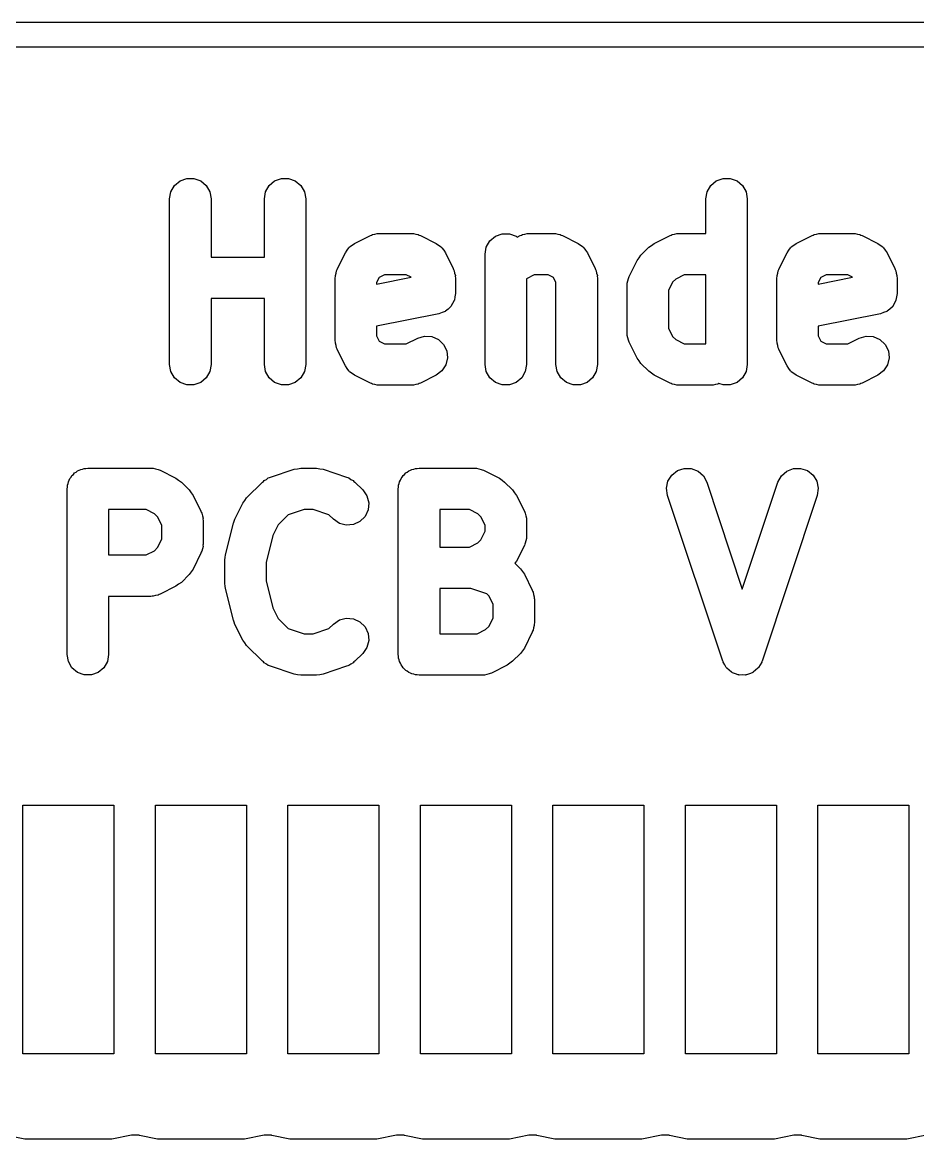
# Model space of a CAD drawing. Extents: x 125.9 to 155.7, y -114.6 to -82.3.
# Drawn here: x 146.31 to 151.71, y -89.09 to -82.35 of the extents above; entities that cross this region are included whole.
import ezdxf

# ---------------------------------------------------------------- set-up
doc = ezdxf.new("R2010")
doc.units = 0
doc.header["$MEASUREMENT"] = 0
doc.layers.add('BLACK', color=7, linetype='CONTINUOUS')

msp = doc.modelspace()

# ---------------------------------------------------------------- linework, layer by layer
at = {"layer": 'Black'}
for p, q in [((125.984, -82.348), (155.229, -82.348)), ((155.194, -82.498), (126.059, -82.498)), ((147.203, -83.3706), (147.224, -83.333)), ((147.224, -83.333), (147.258, -83.3051)), ((147.258, -83.3051), (147.298, -83.2903)), ((147.298, -83.2903), (147.342, -83.2903)), ((147.342, -83.2903), (147.383, -83.3051)), ((147.383, -83.3051), (147.416, -83.333)), ((147.416, -83.333), (147.438, -83.3706)), ((147.774, -83.3706), (147.796, -83.333)), ((147.796, -83.333), (147.829, -83.3051)), ((147.829, -83.3051), (147.87, -83.2903)), ((147.87, -83.2903), (147.913, -83.2903)), ((147.913, -83.2903), (147.954, -83.3051)), ((147.954, -83.3051), (147.987, -83.333)), ((147.987, -83.333), (148.009, -83.3706)), ((150.441, -83.3706), (150.462, -83.333)), ((150.462, -83.333), (150.496, -83.3051)), ((150.496, -83.3051), (150.537, -83.2903)), ((150.537, -83.2903), (150.58, -83.2903)), ((150.58, -83.2903), (150.621, -83.3051)), ((150.621, -83.3051), (150.654, -83.333)), ((150.654, -83.333), (150.676, -83.3706)), ((147.195, -83.4134), (147.203, -83.3706)), ((147.438, -83.3706), (147.445, -83.4134)), ((147.767, -83.4134), (147.774, -83.3706)), ((148.009, -83.3706), (148.017, -83.4134)), ((150.433, -83.4134), (150.441, -83.3706)), ((150.676, -83.3706), (150.683, -83.4134)), ((147.195, -84.4134), (147.195, -83.4134)), ((147.445, -83.4134), (147.445, -83.7646)), ((147.767, -83.7646), (147.767, -83.4134)), ((148.017, -83.4134), (148.017, -84.4134)), ((150.433, -83.6217), (150.433, -83.4134)), ((150.683, -83.4134), (150.683, -84.4134)), ((148.312, -83.6825), (148.407, -83.6349)), ((148.407, -83.6349), (148.414, -83.6329)), ((148.414, -83.6329), (148.42, -83.6293)), ((148.42, -83.6293), (148.435, -83.6267)), ((148.435, -83.6267), (148.449, -83.6225)), ((148.449, -83.6225), (148.456, -83.623)), ((148.456, -83.623), (148.463, -83.6217)), ((148.463, -83.6217), (148.653, -83.6217)), ((148.653, -83.6217), (148.661, -83.623)), ((148.661, -83.623), (148.668, -83.6225)), ((148.668, -83.6225), (148.682, -83.6267)), ((148.682, -83.6267), (148.696, -83.6293)), ((148.696, -83.6293), (148.702, -83.6329)), ((148.702, -83.6329), (148.709, -83.6349)), ((148.709, -83.6349), (148.805, -83.6825)), ((149.107, -83.704), (149.129, -83.6664)), ((149.129, -83.6664), (149.162, -83.6385)), ((149.162, -83.6385), (149.203, -83.6236)), ((149.203, -83.6236), (149.247, -83.6236)), ((149.247, -83.6236), (149.287, -83.6385)), ((149.287, -83.6385), (149.294, -83.6439)), ((149.294, -83.6439), (149.312, -83.6349)), ((149.312, -83.6349), (149.319, -83.6329)), ((149.319, -83.6329), (149.325, -83.6293)), ((149.325, -83.6293), (149.339, -83.6267)), ((149.339, -83.6267), (149.353, -83.6225)), ((149.353, -83.6225), (149.361, -83.623)), ((149.361, -83.623), (149.368, -83.6217)), ((149.368, -83.6217), (149.511, -83.6217)), ((149.511, -83.6217), (149.518, -83.623)), ((149.518, -83.623), (149.525, -83.6225)), ((149.525, -83.6225), (149.539, -83.6267)), ((149.539, -83.6267), (149.553, -83.6293)), ((149.553, -83.6293), (149.56, -83.6329)), ((149.56, -83.6329), (149.567, -83.6349)), ((149.567, -83.6349), (149.662, -83.6825)), ((150.121, -83.6825), (150.217, -83.6349)), ((150.217, -83.6349), (150.224, -83.6329)), ((150.224, -83.6329), (150.23, -83.6293)), ((150.23, -83.6293), (150.244, -83.6267)), ((150.244, -83.6267), (150.258, -83.6225)), ((150.258, -83.6225), (150.265, -83.623)), ((150.265, -83.623), (150.273, -83.6217)), ((150.273, -83.6217), (150.433, -83.6217)), ((150.979, -83.6825), (151.074, -83.6349)), ((151.074, -83.6349), (151.081, -83.6329)), ((151.081, -83.6329), (151.087, -83.6293)), ((151.087, -83.6293), (151.101, -83.6267)), ((151.101, -83.6267), (151.115, -83.6225)), ((151.115, -83.6225), (151.123, -83.623)), ((151.123, -83.623), (151.13, -83.6217)), ((151.13, -83.6217), (151.32, -83.6217)), ((151.32, -83.6217), (151.327, -83.623)), ((151.327, -83.623), (151.334, -83.6225)), ((151.334, -83.6225), (151.348, -83.6267)), ((151.348, -83.6267), (151.363, -83.6293)), ((151.363, -83.6293), (151.369, -83.6329)), ((151.369, -83.6329), (151.376, -83.6349)), ((151.376, -83.6349), (151.471, -83.6825)), ((148.208, -83.8337), (148.256, -83.7384)), ((148.256, -83.7384), (148.267, -83.7237)), ((148.267, -83.7237), (148.277, -83.7084)), ((148.277, -83.7084), (148.28, -83.7063)), ((148.28, -83.7063), (148.282, -83.7036)), ((148.282, -83.7036), (148.297, -83.6934)), ((148.297, -83.6934), (148.312, -83.6825)), ((148.805, -83.6825), (148.819, -83.6935)), ((148.819, -83.6935), (148.835, -83.7036)), ((148.835, -83.7036), (148.837, -83.7063)), ((148.837, -83.7063), (148.839, -83.7084)), ((148.839, -83.7084), (148.85, -83.7237)), ((148.85, -83.7237), (148.861, -83.7384)), ((148.861, -83.7384), (148.908, -83.8337)), ((149.1, -83.7467), (149.107, -83.704)), ((149.662, -83.6825), (149.676, -83.6935)), ((149.676, -83.6935), (149.692, -83.7036)), ((149.692, -83.7036), (149.694, -83.7063)), ((149.694, -83.7063), (149.697, -83.7084)), ((149.697, -83.7084), (149.707, -83.7237)), ((149.707, -83.7237), (149.718, -83.7384)), ((149.718, -83.7384), (149.765, -83.8337)), ((150.041, -83.7536), (150.089, -83.7059)), ((150.089, -83.7059), (150.105, -83.6944)), ((150.105, -83.6944), (150.121, -83.6825)), ((150.875, -83.8337), (150.923, -83.7384)), ((150.923, -83.7384), (150.934, -83.7237)), ((150.934, -83.7237), (150.944, -83.7084)), ((150.944, -83.7084), (150.946, -83.7063)), ((150.946, -83.7063), (150.948, -83.7036)), ((150.948, -83.7036), (150.964, -83.6934)), ((150.964, -83.6934), (150.979, -83.6825)), ((151.471, -83.6825), (151.486, -83.6935)), ((151.486, -83.6935), (151.501, -83.7036)), ((151.501, -83.7036), (151.503, -83.7063)), ((151.503, -83.7063), (151.506, -83.7084)), ((151.506, -83.7084), (151.516, -83.7237)), ((151.516, -83.7237), (151.527, -83.7384)), ((151.527, -83.7384), (151.575, -83.8337)), ((147.445, -83.7646), (147.767, -83.7646)), ((149.1, -84.4134), (149.1, -83.7467)), ((149.97, -83.8813), (150.018, -83.7861)), ((150.018, -83.7861), (150.03, -83.7699)), ((150.03, -83.7699), (150.041, -83.7536)), ((148.196, -83.8753), (148.2, -83.8612)), ((148.196, -83.8825), (148.196, -83.8753)), ((148.2, -83.8612), (148.203, -83.8468)), ((148.203, -83.8468), (148.206, -83.8406)), ((148.206, -83.8406), (148.208, -83.8337)), ((148.493, -83.8717), (148.461, -83.8875)), ((148.624, -83.8717), (148.493, -83.8717)), ((148.653, -83.8861), (148.624, -83.8717)), ((148.908, -83.8337), (148.91, -83.8406)), ((148.91, -83.8406), (148.914, -83.8468)), ((148.914, -83.8468), (148.916, -83.8612)), ((148.916, -83.8612), (148.921, -83.8753)), ((148.921, -83.8753), (148.92, -83.8825)), ((149.397, -83.8717), (149.35, -83.8954)), ((149.481, -83.8717), (149.397, -83.8717)), ((149.513, -83.8875), (149.481, -83.8717)), ((149.765, -83.8337), (149.767, -83.8406)), ((149.767, -83.8406), (149.771, -83.8468)), ((149.771, -83.8468), (149.773, -83.8612)), ((149.773, -83.8612), (149.778, -83.8753)), ((149.778, -83.8753), (149.777, -83.8825)), ((150.302, -83.8717), (150.251, -83.8971)), ((150.433, -83.8717), (150.302, -83.8717)), ((150.433, -84.2884), (150.433, -83.8717)), ((150.863, -83.8753), (150.867, -83.8612)), ((150.863, -83.8825), (150.863, -83.8753)), ((150.867, -83.8612), (150.869, -83.8468)), ((150.869, -83.8468), (150.873, -83.8406)), ((150.873, -83.8406), (150.875, -83.8337)), ((151.159, -83.8717), (151.128, -83.8875)), ((151.291, -83.8717), (151.159, -83.8717)), ((151.319, -83.8861), (151.291, -83.8717)), ((151.575, -83.8337), (151.577, -83.8406)), ((151.577, -83.8406), (151.58, -83.8468)), ((151.58, -83.8468), (151.583, -83.8612)), ((151.583, -83.8612), (151.587, -83.8753)), ((151.587, -83.8753), (151.587, -83.8825)), ((148.195, -83.8896), (148.196, -83.8825)), ((148.195, -84.2705), (148.195, -83.8896)), ((148.445, -83.9276), (148.653, -83.8861)), ((148.461, -83.8875), (148.445, -83.9191)), ((148.445, -83.9191), (148.445, -83.9276)), ((148.92, -83.8825), (148.921, -83.8896)), ((148.921, -83.8896), (148.921, -83.9848)), ((149.35, -83.8954), (149.35, -84.4134)), ((149.528, -83.9191), (149.513, -83.8875)), ((149.528, -84.4134), (149.528, -83.9191)), ((149.777, -83.8825), (149.778, -83.8896)), ((149.778, -83.8896), (149.778, -84.4134)), ((149.957, -83.9372), (149.958, -83.9301)), ((149.957, -84.2229), (149.957, -83.9372)), ((149.958, -83.9229), (149.962, -83.9089)), ((149.958, -83.9301), (149.958, -83.9229)), ((149.962, -83.9089), (149.965, -83.8944)), ((149.965, -83.8944), (149.968, -83.8882)), ((149.968, -83.8882), (149.97, -83.8813)), ((150.232, -83.916), (150.207, -83.9667)), ((150.251, -83.8971), (150.232, -83.916)), ((150.862, -83.8896), (150.863, -83.8825)), ((150.862, -84.2705), (150.862, -83.8896)), ((151.112, -83.9276), (151.319, -83.8861)), ((151.128, -83.8875), (151.112, -83.9191)), ((151.112, -83.9191), (151.112, -83.9276)), ((151.587, -83.8825), (151.588, -83.8896)), ((151.588, -83.8896), (151.588, -83.9848)), ((148.918, -84.0048), (148.915, -84.0249)), ((148.921, -83.9848), (148.918, -84.0048)), ((150.207, -83.9667), (150.207, -84.1934)), ((151.584, -84.0048), (151.581, -84.0249)), ((151.588, -83.9848), (151.584, -84.0048)), ((147.767, -84.0146), (147.445, -84.0146)), ((147.445, -84.0146), (147.445, -84.4134)), ((147.767, -84.4134), (147.767, -84.0146)), ((148.877, -84.0782), (148.861, -84.0916)), ((148.892, -84.0652), (148.877, -84.0782)), ((148.893, -84.0639), (148.892, -84.0652)), ((148.894, -84.0629), (148.893, -84.0639)), ((148.904, -84.0452), (148.894, -84.0629)), ((148.914, -84.0276), (148.904, -84.0452)), ((148.915, -84.0249), (148.914, -84.0261)), ((148.914, -84.0261), (148.914, -84.0276)), ((151.543, -84.0782), (151.528, -84.0916)), ((151.559, -84.0652), (151.543, -84.0782)), ((151.561, -84.0629), (151.559, -84.0639)), ((151.559, -84.0639), (151.559, -84.0652)), ((151.57, -84.0452), (151.561, -84.0629)), ((151.58, -84.0276), (151.57, -84.0452)), ((151.581, -84.0261), (151.58, -84.0276)), ((151.581, -84.0249), (151.581, -84.0261)), ((148.821, -84.1074), (148.445, -84.1825)), ((148.84, -84.1), (148.821, -84.1074)), ((148.859, -84.0931), (148.84, -84.1)), ((148.86, -84.0921), (148.859, -84.0931)), ((148.861, -84.0916), (148.86, -84.0921)), ((151.488, -84.1074), (151.112, -84.1825)), ((151.506, -84.1), (151.488, -84.1074)), ((151.526, -84.0931), (151.506, -84.1)), ((151.527, -84.0921), (151.526, -84.0931)), ((151.528, -84.0916), (151.527, -84.0921)), ((148.445, -84.1825), (148.445, -84.241)), ((150.207, -84.1934), (150.232, -84.2441)), ((151.112, -84.1825), (151.112, -84.241)), ((148.196, -84.2776), (148.195, -84.2705)), ((148.196, -84.2848), (148.196, -84.2776)), ((148.445, -84.241), (148.461, -84.2726)), ((148.461, -84.2726), (148.493, -84.2884)), ((148.624, -84.2884), (148.693, -84.254)), ((148.693, -84.254), (148.734, -84.2416)), ((148.734, -84.2416), (148.778, -84.2442)), ((148.778, -84.2442), (148.818, -84.2614)), ((148.818, -84.2614), (148.849, -84.2913)), ((149.958, -84.23), (149.957, -84.2229)), ((149.958, -84.2372), (149.958, -84.23)), ((149.962, -84.2512), (149.958, -84.2372)), ((149.965, -84.2657), (149.962, -84.2512)), ((149.968, -84.2719), (149.965, -84.2657)), ((149.97, -84.2788), (149.968, -84.2719)), ((150.018, -84.374), (149.97, -84.2788)), ((150.232, -84.2441), (150.251, -84.263)), ((150.251, -84.263), (150.302, -84.2884)), ((150.863, -84.2776), (150.862, -84.2705)), ((150.863, -84.2848), (150.863, -84.2776)), ((151.112, -84.241), (151.128, -84.2726)), ((151.128, -84.2726), (151.159, -84.2884)), ((151.291, -84.2884), (151.359, -84.254)), ((151.359, -84.254), (151.401, -84.2416)), ((151.401, -84.2416), (151.444, -84.2442)), ((151.444, -84.2442), (151.484, -84.2614)), ((151.484, -84.2614), (151.516, -84.2913)), ((148.2, -84.2989), (148.196, -84.2848)), ((148.203, -84.3133), (148.2, -84.2989)), ((148.206, -84.3195), (148.203, -84.3133)), ((148.208, -84.3264), (148.206, -84.3195)), ((148.256, -84.4217), (148.208, -84.3264)), ((148.493, -84.2884), (148.624, -84.2884)), ((148.849, -84.2913), (148.869, -84.3301)), ((148.869, -84.3301), (148.873, -84.3733)), ((150.302, -84.2884), (150.433, -84.2884)), ((150.867, -84.2989), (150.863, -84.2848)), ((150.869, -84.3133), (150.867, -84.2989)), ((150.873, -84.3195), (150.869, -84.3133)), ((150.875, -84.3264), (150.873, -84.3195)), ((150.923, -84.4217), (150.875, -84.3264)), ((151.159, -84.2884), (151.291, -84.2884)), ((151.516, -84.2913), (151.535, -84.3301)), ((151.535, -84.3301), (151.54, -84.3733)), ((147.203, -84.4561), (147.195, -84.4134)), ((147.445, -84.4134), (147.438, -84.4561)), ((147.774, -84.4561), (147.767, -84.4134)), ((148.017, -84.4134), (148.009, -84.4561)), ((148.863, -84.4155), (148.839, -84.4517)), ((148.873, -84.3733), (148.863, -84.4155)), ((149.107, -84.4561), (149.1, -84.4134)), ((149.35, -84.4134), (149.342, -84.4561)), ((149.536, -84.4561), (149.528, -84.4134)), ((149.778, -84.4134), (149.771, -84.4561)), ((150.03, -84.3901), (150.018, -84.374)), ((150.041, -84.4065), (150.03, -84.3901)), ((150.089, -84.4541), (150.041, -84.4065)), ((150.683, -84.4134), (150.676, -84.4561)), ((151.53, -84.4155), (151.506, -84.4517)), ((151.54, -84.3733), (151.53, -84.4155)), ((147.224, -84.4937), (147.203, -84.4561)), ((147.438, -84.4561), (147.416, -84.4937)), ((147.796, -84.4937), (147.774, -84.4561)), ((148.009, -84.4561), (147.987, -84.4937)), ((148.267, -84.4364), (148.256, -84.4217)), ((148.277, -84.4517), (148.267, -84.4364)), ((148.28, -84.4538), (148.277, -84.4517)), ((148.282, -84.4565), (148.28, -84.4538)), ((148.297, -84.4666), (148.282, -84.4565)), ((148.312, -84.4776), (148.297, -84.4666)), ((148.407, -84.5252), (148.312, -84.4776)), ((148.805, -84.4776), (148.709, -84.5252)), ((148.839, -84.4517), (148.805, -84.4776)), ((149.129, -84.4937), (149.107, -84.4561)), ((149.342, -84.4561), (149.321, -84.4937)), ((149.558, -84.4937), (149.536, -84.4561)), ((149.771, -84.4561), (149.749, -84.4937)), ((150.105, -84.4656), (150.089, -84.4541)), ((150.121, -84.4776), (150.105, -84.4656)), ((150.217, -84.5252), (150.121, -84.4776)), ((150.676, -84.4561), (150.654, -84.4937)), ((150.934, -84.4364), (150.923, -84.4217)), ((150.944, -84.4517), (150.934, -84.4364)), ((150.946, -84.4538), (150.944, -84.4517)), ((150.948, -84.4565), (150.946, -84.4538)), ((150.964, -84.4666), (150.948, -84.4565)), ((150.979, -84.4776), (150.964, -84.4666)), ((151.074, -84.5252), (150.979, -84.4776)), ((151.471, -84.4776), (151.376, -84.5252)), ((151.506, -84.4517), (151.471, -84.4776)), ((147.258, -84.5216), (147.224, -84.4937)), ((147.298, -84.5365), (147.258, -84.5216)), ((147.342, -84.5365), (147.298, -84.5365)), ((147.383, -84.5216), (147.342, -84.5365)), ((147.416, -84.4937), (147.383, -84.5216)), ((147.829, -84.5216), (147.796, -84.4937)), ((147.87, -84.5365), (147.829, -84.5216)), ((147.913, -84.5365), (147.87, -84.5365)), ((147.954, -84.5216), (147.913, -84.5365)), ((147.987, -84.4937), (147.954, -84.5216)), ((148.414, -84.5272), (148.407, -84.5252)), ((148.42, -84.5308), (148.414, -84.5272)), ((148.435, -84.5334), (148.42, -84.5308)), ((148.449, -84.5376), (148.435, -84.5334)), ((148.456, -84.5371), (148.449, -84.5376)), ((148.463, -84.5384), (148.456, -84.5371)), ((148.653, -84.5384), (148.463, -84.5384)), ((148.661, -84.5371), (148.653, -84.5384)), ((148.668, -84.5376), (148.661, -84.5371)), ((148.682, -84.5334), (148.668, -84.5376)), ((148.696, -84.5308), (148.682, -84.5334)), ((148.702, -84.5272), (148.696, -84.5308)), ((148.709, -84.5252), (148.702, -84.5272)), ((149.162, -84.5216), (149.129, -84.4937)), ((149.203, -84.5365), (149.162, -84.5216)), ((149.247, -84.5365), (149.203, -84.5365)), ((149.287, -84.5216), (149.247, -84.5365)), ((149.321, -84.4937), (149.287, -84.5216)), ((149.591, -84.5216), (149.558, -84.4937)), ((149.632, -84.5365), (149.591, -84.5216)), ((149.675, -84.5365), (149.632, -84.5365)), ((149.716, -84.5216), (149.675, -84.5365)), ((149.749, -84.4937), (149.716, -84.5216)), ((150.224, -84.5272), (150.217, -84.5252)), ((150.23, -84.5308), (150.224, -84.5272)), ((150.244, -84.5334), (150.23, -84.5308)), ((150.258, -84.5376), (150.244, -84.5334)), ((150.265, -84.5371), (150.258, -84.5376)), ((150.273, -84.5384), (150.265, -84.5371)), ((150.463, -84.5384), (150.273, -84.5384)), ((150.47, -84.5371), (150.463, -84.5384)), ((150.477, -84.5376), (150.47, -84.5371)), ((150.491, -84.5334), (150.477, -84.5376)), ((150.506, -84.5308), (150.491, -84.5334)), ((150.512, -84.5274), (150.506, -84.5308)), ((150.537, -84.5365), (150.512, -84.5274)), ((150.58, -84.5365), (150.537, -84.5365)), ((150.621, -84.5216), (150.58, -84.5365)), ((150.654, -84.4937), (150.621, -84.5216)), ((151.081, -84.5272), (151.074, -84.5252)), ((151.087, -84.5308), (151.081, -84.5272)), ((151.101, -84.5334), (151.087, -84.5308)), ((151.115, -84.5376), (151.101, -84.5334)), ((151.123, -84.5371), (151.115, -84.5376)), ((151.13, -84.5384), (151.123, -84.5371)), ((151.32, -84.5384), (151.13, -84.5384)), ((151.327, -84.5371), (151.32, -84.5384)), ((151.334, -84.5376), (151.327, -84.5371)), ((151.348, -84.5334), (151.334, -84.5376)), ((151.363, -84.5308), (151.348, -84.5334)), ((151.369, -84.5272), (151.363, -84.5308)), ((151.376, -84.5252), (151.369, -84.5272)), ((146.6, -85.0925), (146.605, -85.083)), ((146.605, -85.083), (146.614, -85.076)), ((146.614, -85.076), (146.621, -85.0676)), ((146.621, -85.0676), (146.63, -85.0622)), ((146.63, -85.0622), (146.639, -85.0551)), ((146.639, -85.0551), (146.649, -85.0514)), ((146.649, -85.0514), (146.658, -85.0459)), ((146.658, -85.0459), (146.669, -85.044)), ((146.669, -85.044), (146.679, -85.0403)), ((146.679, -85.0403), (146.69, -85.0403)), ((146.69, -85.0403), (146.701, -85.0384)), ((146.701, -85.0384), (147.082, -85.0384)), ((147.082, -85.0384), (147.089, -85.0396)), ((147.089, -85.0396), (147.096, -85.0392)), ((147.096, -85.0392), (147.11, -85.0434)), ((147.11, -85.0434), (147.125, -85.0459)), ((147.125, -85.0459), (147.131, -85.0495)), ((147.131, -85.0495), (147.138, -85.0516)), ((147.138, -85.0516), (147.233, -85.0992)), ((147.804, -85.0924), (147.947, -85.0448)), ((147.947, -85.0448), (147.967, -85.0419)), ((147.967, -85.0419), (147.987, -85.0384)), ((147.987, -85.0384), (148.082, -85.0384)), ((148.082, -85.0384), (148.102, -85.0419)), ((148.102, -85.0419), (148.122, -85.0448)), ((148.122, -85.0448), (148.264, -85.0924)), ((148.6, -85.0925), (148.605, -85.083)), ((148.605, -85.083), (148.614, -85.076)), ((148.614, -85.076), (148.621, -85.0676)), ((148.621, -85.0676), (148.63, -85.0622)), ((148.63, -85.0622), (148.639, -85.0551)), ((148.639, -85.0551), (148.649, -85.0514)), ((148.649, -85.0514), (148.658, -85.0459)), ((148.658, -85.0459), (148.669, -85.044)), ((148.669, -85.044), (148.679, -85.0403)), ((148.679, -85.0403), (148.69, -85.0403)), ((148.69, -85.0403), (148.701, -85.0384)), ((148.701, -85.0384), (149.034, -85.0384)), ((149.034, -85.0384), (149.042, -85.0396)), ((149.042, -85.0396), (149.049, -85.0392)), ((149.049, -85.0392), (149.063, -85.0434)), ((149.063, -85.0434), (149.077, -85.0459)), ((149.077, -85.0459), (149.083, -85.0495)), ((149.083, -85.0495), (149.09, -85.0516)), ((149.09, -85.0516), (149.186, -85.0992)), ((150.204, -85.1174), (150.227, -85.0804)), ((150.227, -85.0804), (150.261, -85.0535)), ((150.261, -85.0535), (150.302, -85.0397)), ((150.302, -85.0397), (150.345, -85.0409)), ((150.345, -85.0409), (150.386, -85.0569)), ((150.386, -85.0569), (150.418, -85.0857)), ((150.418, -85.0857), (150.439, -85.1239)), ((150.868, -85.1239), (150.889, -85.0857)), ((150.889, -85.0857), (150.921, -85.0569)), ((150.921, -85.0569), (150.962, -85.0409)), ((150.962, -85.0409), (151.005, -85.0397)), ((151.005, -85.0397), (151.046, -85.0535)), ((151.046, -85.0535), (151.08, -85.0804)), ((151.08, -85.0804), (151.103, -85.1174)), ((146.576, -85.1634), (146.578, -85.1526)), ((146.578, -85.1417), (146.582, -85.1314)), ((146.578, -85.1526), (146.578, -85.1417)), ((146.582, -85.1314), (146.584, -85.1206)), ((146.584, -85.1206), (146.589, -85.1112)), ((146.589, -85.1112), (146.593, -85.1009)), ((146.593, -85.1009), (146.6, -85.0925)), ((147.233, -85.0992), (147.249, -85.1111)), ((147.249, -85.1111), (147.266, -85.1226)), ((147.266, -85.1226), (147.313, -85.1702)), ((147.66, -85.2178), (147.756, -85.1226)), ((147.756, -85.1226), (147.761, -85.1185)), ((147.761, -85.1185), (147.766, -85.1131)), ((147.766, -85.1131), (147.779, -85.1061)), ((147.779, -85.1061), (147.791, -85.0977)), ((147.791, -85.0977), (147.798, -85.0958)), ((147.798, -85.0958), (147.804, -85.0924)), ((148.264, -85.0924), (148.271, -85.0958)), ((148.271, -85.0958), (148.278, -85.0977)), ((148.278, -85.0977), (148.29, -85.1061)), ((148.29, -85.1061), (148.303, -85.1131)), ((148.303, -85.1131), (148.307, -85.1185)), ((148.307, -85.1185), (148.313, -85.1226)), ((148.313, -85.1226), (148.361, -85.1702)), ((148.576, -85.1634), (148.578, -85.1526)), ((148.578, -85.1417), (148.582, -85.1314)), ((148.578, -85.1526), (148.578, -85.1417)), ((148.582, -85.1314), (148.584, -85.1206)), ((148.584, -85.1206), (148.589, -85.1112)), ((148.589, -85.1112), (148.593, -85.1009)), ((148.593, -85.1009), (148.6, -85.0925)), ((149.186, -85.0992), (149.202, -85.1111)), ((149.202, -85.1111), (149.218, -85.1226)), ((149.218, -85.1226), (149.266, -85.1702)), ((150.195, -85.16), (150.204, -85.1174)), ((150.439, -85.1239), (150.653, -85.7681)), ((150.653, -85.7681), (150.868, -85.1239)), ((151.103, -85.1174), (151.112, -85.16)), ((146.576, -86.1634), (146.576, -85.1634)), ((147.313, -85.1702), (147.325, -85.1866)), ((147.325, -85.1866), (147.337, -85.2027)), ((147.337, -85.2027), (147.384, -85.298)), ((147.649, -85.2342), (147.66, -85.2178)), ((148.361, -85.1702), (148.386, -85.2058)), ((148.386, -85.2058), (148.397, -85.2477)), ((148.576, -86.1634), (148.576, -85.1634)), ((149.266, -85.1702), (149.277, -85.1866)), ((149.277, -85.1866), (149.289, -85.2027)), ((149.289, -85.2027), (149.337, -85.298)), ((150.202, -85.2029), (150.195, -85.16)), ((150.535, -86.2029), (150.202, -85.2029)), ((151.105, -85.2029), (150.772, -86.2029)), ((151.112, -85.16), (151.105, -85.2029)), ((146.826, -85.2884), (146.826, -85.5622)), ((147.053, -85.2884), (146.826, -85.2884)), ((147.103, -85.3137), (147.053, -85.2884)), ((147.589, -85.3456), (147.637, -85.2503)), ((147.637, -85.2503), (147.649, -85.2342)), ((148.007, -85.2884), (147.911, -85.3203)), ((148.062, -85.2884), (148.007, -85.2884)), ((148.157, -85.3203), (148.062, -85.2884)), ((148.393, -85.291), (148.375, -85.3303)), ((148.397, -85.2477), (148.393, -85.291)), ((148.826, -85.2884), (148.826, -85.5146)), ((149.005, -85.2884), (148.826, -85.2884)), ((149.056, -85.3137), (149.005, -85.2884)), ((147.122, -85.3327), (147.103, -85.3137)), ((147.148, -85.3834), (147.122, -85.3327)), ((147.384, -85.298), (147.386, -85.3049)), ((147.386, -85.3049), (147.39, -85.3111)), ((147.39, -85.3111), (147.393, -85.3255)), ((147.393, -85.3255), (147.397, -85.3396)), ((147.397, -85.3396), (147.396, -85.3468)), ((147.396, -85.3468), (147.398, -85.3539)), ((147.398, -85.3539), (147.398, -85.4967)), ((147.58, -85.3712), (147.585, -85.3587)), ((147.585, -85.3587), (147.589, -85.3456)), ((147.911, -85.3203), (147.851, -85.3803)), ((148.184, -85.347), (148.157, -85.3203)), ((148.22, -85.3719), (148.184, -85.347)), ((148.375, -85.3303), (148.344, -85.361)), ((149.075, -85.3327), (149.056, -85.3137)), ((149.1, -85.3834), (149.075, -85.3327)), ((149.337, -85.298), (149.339, -85.3049)), ((149.339, -85.3049), (149.342, -85.3111)), ((149.342, -85.3111), (149.345, -85.3255)), ((149.345, -85.3255), (149.349, -85.3396)), ((149.349, -85.3396), (149.349, -85.3468)), ((149.349, -85.3468), (149.35, -85.3539)), ((149.35, -85.3539), (149.35, -85.4491)), ((147.148, -85.4672), (147.148, -85.3834)), ((147.532, -85.5616), (147.58, -85.3712)), ((147.851, -85.3803), (147.819, -85.4451)), ((148.262, -85.3831), (148.22, -85.3719)), ((148.305, -85.3794), (148.262, -85.3831)), ((148.344, -85.361), (148.305, -85.3794)), ((149.075, -85.4703), (149.1, -85.4196)), ((149.1, -85.4196), (149.1, -85.3834)), ((147.122, -85.5179), (147.148, -85.4672)), ((147.819, -85.4451), (147.778, -85.6073)), ((149.005, -85.5146), (149.056, -85.4892)), ((149.056, -85.4892), (149.075, -85.4703)), ((149.342, -85.4918), (149.339, -85.4981)), ((149.345, -85.4774), (149.342, -85.4918)), ((149.349, -85.4634), (149.345, -85.4774)), ((149.35, -85.4491), (149.349, -85.4562)), ((149.349, -85.4562), (149.349, -85.4634)), ((147.053, -85.5622), (147.103, -85.5368)), ((147.103, -85.5368), (147.122, -85.5179)), ((147.384, -85.5526), (147.337, -85.6479)), ((147.386, -85.5457), (147.384, -85.5526)), ((147.39, -85.5395), (147.386, -85.5457)), ((147.393, -85.525), (147.39, -85.5395)), ((147.397, -85.511), (147.393, -85.525)), ((147.398, -85.4967), (147.396, -85.5038)), ((147.396, -85.5038), (147.397, -85.511)), ((148.826, -85.5146), (149.005, -85.5146)), ((149.337, -85.505), (149.289, -85.6002)), ((149.339, -85.4981), (149.337, -85.505)), ((146.826, -85.5622), (147.053, -85.5622)), ((147.528, -85.592), (147.531, -85.5769)), ((147.528, -85.7348), (147.528, -85.592)), ((147.531, -85.5769), (147.532, -85.5616)), ((147.778, -85.6073), (147.778, -85.7194)), ((149.289, -85.6002), (149.28, -85.6129)), ((149.28, -85.6129), (149.313, -85.6464)), ((147.313, -85.6803), (147.266, -85.728)), ((147.325, -85.6639), (147.313, -85.6803)), ((147.337, -85.6479), (147.325, -85.6639)), ((149.313, -85.6464), (149.325, -85.6628)), ((149.325, -85.6628), (149.337, -85.6789)), ((149.337, -85.6789), (149.384, -85.7741)), ((147.233, -85.7514), (147.138, -85.799)), ((147.249, -85.7394), (147.233, -85.7514)), ((147.266, -85.728), (147.249, -85.7394)), ((147.531, -85.7499), (147.528, -85.7348)), ((147.532, -85.7651), (147.531, -85.7499)), ((147.778, -85.7194), (147.819, -85.8817)), ((147.082, -85.8122), (146.826, -85.8122)), ((146.826, -85.8122), (146.826, -86.1634)), ((147.089, -85.8109), (147.082, -85.8122)), ((147.096, -85.8114), (147.089, -85.8109)), ((147.11, -85.8072), (147.096, -85.8114)), ((147.125, -85.8047), (147.11, -85.8072)), ((147.131, -85.801), (147.125, -85.8047)), ((147.138, -85.799), (147.131, -85.801)), ((147.58, -85.9556), (147.532, -85.7651)), ((148.826, -85.7646), (148.826, -86.0384)), ((149.014, -85.7646), (148.826, -85.7646)), ((149.11, -85.7964), (149.014, -85.7646)), ((149.122, -85.8089), (149.11, -85.7964)), ((149.148, -85.8596), (149.122, -85.8089)), ((149.384, -85.7741), (149.386, -85.7811)), ((149.386, -85.7811), (149.39, -85.7873)), ((149.39, -85.7873), (149.393, -85.8017)), ((149.393, -85.8017), (149.397, -85.8158)), ((149.397, -85.8158), (149.396, -85.823)), ((149.396, -85.823), (149.398, -85.83)), ((149.398, -85.83), (149.398, -85.9729)), ((147.819, -85.8817), (147.851, -85.9465)), ((149.148, -85.9434), (149.148, -85.8596)), ((147.585, -85.9681), (147.58, -85.9556)), ((147.851, -85.9465), (147.911, -86.0065)), ((148.184, -85.9798), (148.22, -85.9549)), ((148.22, -85.9549), (148.262, -85.9436)), ((148.262, -85.9436), (148.305, -85.9474)), ((148.305, -85.9474), (148.344, -85.9657)), ((149.122, -85.9941), (149.148, -85.9434)), ((147.589, -85.9812), (147.585, -85.9681)), ((147.637, -86.0764), (147.589, -85.9812)), ((147.911, -86.0065), (148.007, -86.0384)), ((148.062, -86.0384), (148.157, -86.0065)), ((148.157, -86.0065), (148.184, -85.9798)), ((148.344, -85.9657), (148.375, -85.9964)), ((148.375, -85.9964), (148.393, -86.0358)), ((149.053, -86.0384), (149.103, -86.013)), ((149.103, -86.013), (149.122, -85.9941)), ((149.384, -86.0288), (149.337, -86.124)), ((149.386, -86.0219), (149.384, -86.0288)), ((149.39, -86.0157), (149.386, -86.0219)), ((149.393, -86.0012), (149.39, -86.0157)), ((149.397, -85.9872), (149.393, -86.0012)), ((149.398, -85.9729), (149.396, -85.98)), ((149.396, -85.98), (149.397, -85.9872)), ((147.649, -86.0925), (147.637, -86.0764)), ((147.66, -86.1089), (147.649, -86.0925)), ((148.007, -86.0384), (148.062, -86.0384)), ((148.397, -86.079), (148.386, -86.121)), ((148.393, -86.0358), (148.397, -86.079)), ((148.826, -86.0384), (149.053, -86.0384)), ((146.584, -86.2061), (146.576, -86.1634)), ((146.826, -86.1634), (146.819, -86.2061)), ((147.756, -86.2041), (147.66, -86.1089)), ((148.361, -86.1565), (148.313, -86.2041)), ((148.386, -86.121), (148.361, -86.1565)), ((148.578, -86.1742), (148.576, -86.1634)), ((149.313, -86.1565), (149.266, -86.2041)), ((149.325, -86.1401), (149.313, -86.1565)), ((149.337, -86.124), (149.325, -86.1401)), ((146.605, -86.2437), (146.584, -86.2061)), ((146.819, -86.2061), (146.797, -86.2437)), ((147.761, -86.2083), (147.756, -86.2041)), ((147.766, -86.2137), (147.761, -86.2083)), ((147.779, -86.2207), (147.766, -86.2137)), ((147.791, -86.2291), (147.779, -86.2207)), ((147.798, -86.2309), (147.791, -86.2291)), ((147.804, -86.2343), (147.798, -86.2309)), ((147.947, -86.282), (147.804, -86.2343)), ((148.264, -86.2343), (148.122, -86.282)), ((148.271, -86.2309), (148.264, -86.2343)), ((148.278, -86.2291), (148.271, -86.2309)), ((148.29, -86.2207), (148.278, -86.2291)), ((148.303, -86.2137), (148.29, -86.2207)), ((148.307, -86.2083), (148.303, -86.2137)), ((148.313, -86.2041), (148.307, -86.2083)), ((148.578, -86.1851), (148.578, -86.1742)), ((148.582, -86.1954), (148.578, -86.1851)), ((148.584, -86.2061), (148.582, -86.1954)), ((148.589, -86.2156), (148.584, -86.2061)), ((148.593, -86.2259), (148.589, -86.2156)), ((148.6, -86.2343), (148.593, -86.2259)), ((148.605, -86.2437), (148.6, -86.2343)), ((149.233, -86.2276), (149.138, -86.2752)), ((149.249, -86.2156), (149.233, -86.2276)), ((149.266, -86.2041), (149.249, -86.2156)), ((150.537, -86.2059), (150.535, -86.2029)), ((150.537, -86.2093), (150.537, -86.2059)), ((150.547, -86.2249), (150.537, -86.2093)), ((150.556, -86.2411), (150.547, -86.2249)), ((150.76, -86.2249), (150.751, -86.2411)), ((150.77, -86.2093), (150.76, -86.2249)), ((150.772, -86.2029), (150.77, -86.2059)), ((150.77, -86.2059), (150.77, -86.2093)), ((146.639, -86.2716), (146.605, -86.2437)), ((146.679, -86.2865), (146.639, -86.2716)), ((146.723, -86.2865), (146.679, -86.2865)), ((146.764, -86.2716), (146.723, -86.2865)), ((146.797, -86.2437), (146.764, -86.2716)), ((147.967, -86.2849), (147.947, -86.282)), ((147.987, -86.2884), (147.967, -86.2849)), ((148.082, -86.2884), (147.987, -86.2884)), ((148.102, -86.2849), (148.082, -86.2884)), ((148.122, -86.282), (148.102, -86.2849)), ((148.614, -86.2508), (148.605, -86.2437)), ((148.621, -86.2591), (148.614, -86.2508)), ((148.63, -86.2646), (148.621, -86.2591)), ((148.639, -86.2716), (148.63, -86.2646)), ((148.649, -86.2754), (148.639, -86.2716)), ((148.658, -86.2808), (148.649, -86.2754)), ((148.669, -86.2827), (148.658, -86.2808)), ((148.679, -86.2865), (148.669, -86.2827)), ((148.69, -86.2865), (148.679, -86.2865)), ((148.701, -86.2884), (148.69, -86.2865)), ((149.082, -86.2884), (148.701, -86.2884)), ((149.089, -86.2871), (149.082, -86.2884)), ((149.096, -86.2876), (149.089, -86.2871)), ((149.11, -86.2834), (149.096, -86.2876)), ((149.125, -86.2808), (149.11, -86.2834)), ((149.131, -86.2772), (149.125, -86.2808)), ((149.138, -86.2752), (149.131, -86.2772)), ((150.558, -86.2434), (150.556, -86.2411)), ((150.56, -86.2463), (150.558, -86.2434)), ((150.574, -86.2577), (150.56, -86.2463)), ((150.588, -86.2699), (150.574, -86.2577)), ((150.591, -86.2712), (150.588, -86.2699)), ((150.594, -86.2733), (150.591, -86.2712)), ((150.611, -86.2791), (150.594, -86.2733)), ((150.628, -86.2858), (150.611, -86.2791)), ((150.632, -86.2859), (150.628, -86.2858)), ((150.635, -86.287), (150.632, -86.2859)), ((150.653, -86.2865), (150.635, -86.287)), ((150.672, -86.287), (150.653, -86.2865)), ((150.675, -86.2859), (150.672, -86.287)), ((150.679, -86.2858), (150.675, -86.2859)), ((150.696, -86.2791), (150.679, -86.2858)), ((150.713, -86.2733), (150.696, -86.2791)), ((150.716, -86.2712), (150.713, -86.2733)), ((150.719, -86.2699), (150.716, -86.2712)), ((150.733, -86.2577), (150.719, -86.2699)), ((150.747, -86.2463), (150.733, -86.2577)), ((150.749, -86.2434), (150.747, -86.2463)), ((150.751, -86.2411), (150.749, -86.2434)), ((146.309, -88.5728), (146.309, -87.0728)), ((146.309, -87.0728), (146.859, -87.0728)), ((146.859, -87.0728), (146.859, -88.5728)), ((147.109, -88.5728), (147.109, -87.0728)), ((147.109, -87.0728), (147.659, -87.0728)), ((147.659, -87.0728), (147.659, -88.5728)), ((147.909, -88.5728), (147.909, -87.0728)), ((147.909, -87.0728), (148.459, -87.0728)), ((148.459, -87.0728), (148.459, -88.5728)), ((148.709, -88.5728), (148.709, -87.0728)), ((148.709, -87.0728), (149.259, -87.0728)), ((149.259, -87.0728), (149.259, -88.5728)), ((149.509, -88.5728), (149.509, -87.0728)), ((149.509, -87.0728), (150.059, -87.0728)), ((150.059, -87.0728), (150.059, -88.5728)), ((150.309, -88.5728), (150.309, -87.0728)), ((150.309, -87.0728), (150.859, -87.0728)), ((150.859, -87.0728), (150.859, -88.5728)), ((151.109, -88.5728), (151.109, -87.0728)), ((151.109, -87.0728), (151.659, -87.0728)), ((151.659, -87.0728), (151.659, -88.5728)), ((146.859, -88.5728), (146.309, -88.5728)), ((147.659, -88.5728), (147.109, -88.5728)), ((148.459, -88.5728), (147.909, -88.5728)), ((149.259, -88.5728), (148.709, -88.5728)), ((150.059, -88.5728), (149.509, -88.5728)), ((150.859, -88.5728), (150.309, -88.5728)), ((151.659, -88.5728), (151.109, -88.5728)), ((146.213, -89.0632), (146.321, -89.0851)), ((146.847, -89.0851), (146.965, -89.0629)), ((146.965, -89.0629), (146.967, -89.0629)), ((146.967, -89.0629), (146.969, -89.0621)), ((146.969, -89.0621), (146.989, -89.0626)), ((146.989, -89.0626), (147.009, -89.0624)), ((147.009, -89.0624), (147.011, -89.0632)), ((147.011, -89.0632), (147.013, -89.0632)), ((147.013, -89.0632), (147.121, -89.0851)), ((147.647, -89.0851), (147.765, -89.0629)), ((147.765, -89.0629), (147.767, -89.0629)), ((147.767, -89.0629), (147.769, -89.0621)), ((147.769, -89.0621), (147.789, -89.0626)), ((147.789, -89.0626), (147.809, -89.0624)), ((147.809, -89.0624), (147.811, -89.0632)), ((147.811, -89.0632), (147.813, -89.0632)), ((147.813, -89.0632), (147.921, -89.0851)), ((148.447, -89.0851), (148.565, -89.0629)), ((148.565, -89.0629), (148.567, -89.0629)), ((148.567, -89.0629), (148.569, -89.0621)), ((148.569, -89.0621), (148.589, -89.0626)), ((148.589, -89.0626), (148.609, -89.0624)), ((148.609, -89.0624), (148.611, -89.0632)), ((148.611, -89.0632), (148.613, -89.0632)), ((148.613, -89.0632), (148.721, -89.0851)), ((149.247, -89.0851), (149.365, -89.0629)), ((149.365, -89.0629), (149.367, -89.0629)), ((149.367, -89.0629), (149.369, -89.0621)), ((149.369, -89.0621), (149.389, -89.0626)), ((149.389, -89.0626), (149.409, -89.0624)), ((149.409, -89.0624), (149.411, -89.0632)), ((149.411, -89.0632), (149.413, -89.0632)), ((149.413, -89.0632), (149.521, -89.0851)), ((150.047, -89.0851), (150.165, -89.0629)), ((150.165, -89.0629), (150.167, -89.0629)), ((150.167, -89.0629), (150.169, -89.0621)), ((150.169, -89.0621), (150.189, -89.0626)), ((150.189, -89.0626), (150.209, -89.0624)), ((150.209, -89.0624), (150.211, -89.0632)), ((150.211, -89.0632), (150.213, -89.0632)), ((150.213, -89.0632), (150.321, -89.0851)), ((150.847, -89.0851), (150.965, -89.0629)), ((150.965, -89.0629), (150.967, -89.0629)), ((150.967, -89.0629), (150.969, -89.0621)), ((150.969, -89.0621), (150.989, -89.0626)), ((150.989, -89.0626), (151.009, -89.0624)), ((151.009, -89.0624), (151.011, -89.0632)), ((151.011, -89.0632), (151.013, -89.0632)), ((151.013, -89.0632), (151.121, -89.0851)), ((151.647, -89.0851), (151.765, -89.0629)), ((146.321, -89.0851), (146.847, -89.0851)), ((147.121, -89.0851), (147.647, -89.0851)), ((147.921, -89.0851), (148.447, -89.0851)), ((148.721, -89.0851), (149.247, -89.0851)), ((149.521, -89.0851), (150.047, -89.0851)), ((150.321, -89.0851), (150.847, -89.0851)), ((151.121, -89.0851), (151.647, -89.0851))]:
    msp.add_line(p, q, dxfattribs=at)

doc.saveas('drawing.dxf')
